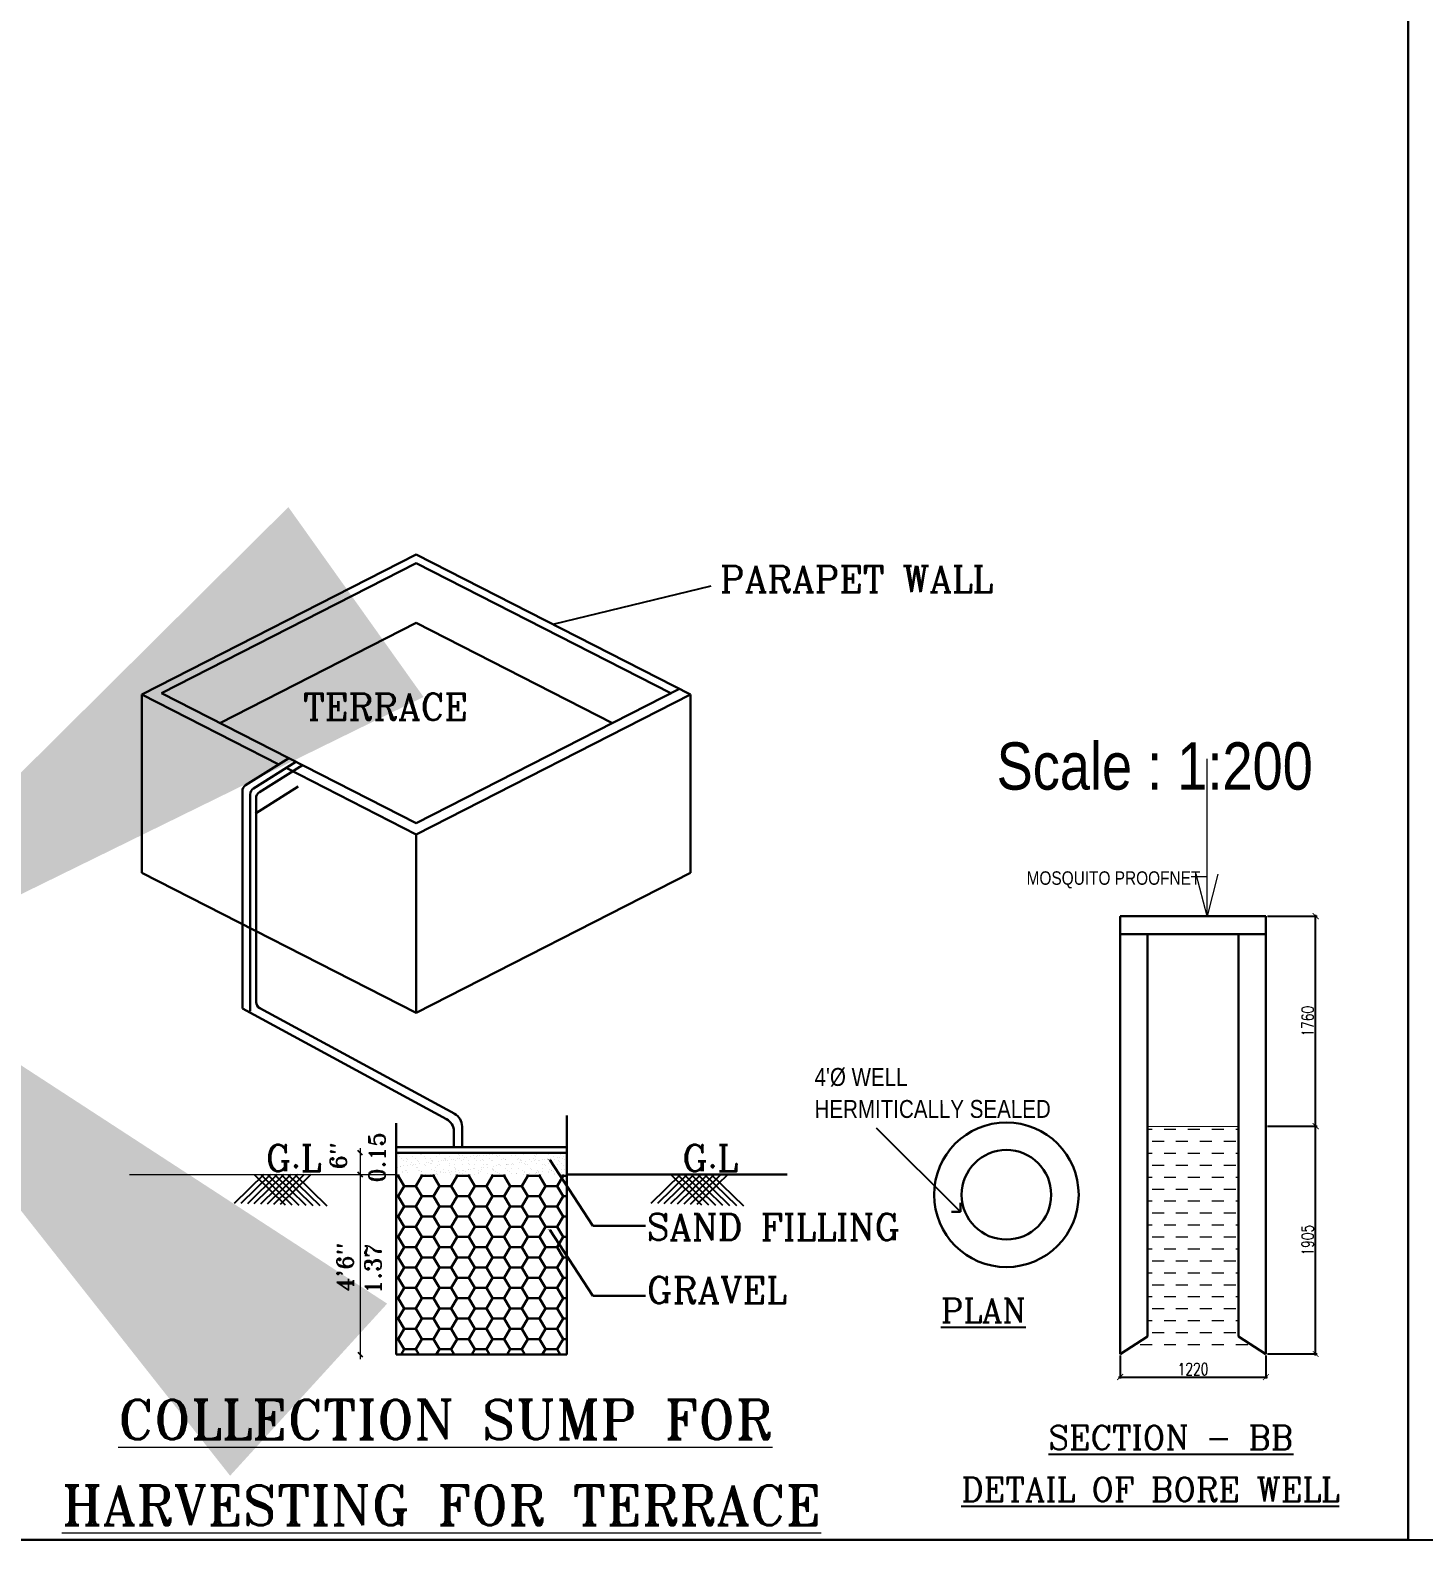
# Model space of a CAD drawing. Header units: metres. Extents: x -941 to 1333, y -28 to 1490.
# Drawn here: x 914.92 to 923.77, y 361.86 to 371.45 of the extents above; entities that cross this region are included whole.
import ezdxf
from ezdxf import colors
from ezdxf.entities.mleader import LeaderData, LeaderLine
from ezdxf.math import Vec2, Vec3

# ---------------------------------------------------------------- set-up
doc = ezdxf.new("R2010")
doc.units = ezdxf.units.M
for name, color, linetype in [('2CON', 1, 'Continuous'), ('DIM', 9, 'Continuous'), ('TEXT', 4, 'Continuous'), ('window', 3, 'Continuous')]:
    doc.layers.add(name, color=color, linetype=linetype)
for name, color, linetype, lineweight in [('DIM-1', 8, 'Continuous', 18), ('fsi', 30, 'Continuous', 25), ('N2', 2, 'Continuous', 20), ('wall', 7, 'Continuous', 30)]:
    doc.layers.add(name, color=color, linetype=linetype, lineweight=lineweight)
doc.styles.add('APEXT', font='romanc.shx')
doc.styles.add('ROMANC', font='romanc__.ttf', dxfattribs={"width": 0.75})
doc.styles.add('ROMAND', font='swissc.ttf')
doc.styles.add('ROMANS', font='micross.ttf')
doc.styles.add('ROMANT', font='romant.shx', dxfattribs={"width": 0.75})
doc.styles.add('RS1', font='romans.shx', dxfattribs={"width": 0.75})
doc.styles.get("Standard").update_dxf_attribs({"font": 'arial.ttf'})
doc.styles.add('style2A', font='swissc.ttf')
doc.styles.add('style3', font='swissc.ttf')
doc.dimstyles.new('Copy of APP', dxfattribs={"dimscale": 0, "dimtxt": 8, "dimasz": 4.5, "dimexe": 9, "dimexo": 9, "dimgap": 2, "dimtad": 0, "dimtih": 1, "dimtoh": 1, "dimzin": 4, "dimdsep": 46, "dimlunit": 4, "dimtxsty": 'style3', "dimblk": 'OPEN90', "dimblk1": 'OPEN90', "dimblk2": 'OBLIQUE', "dimcen": 0.09, "dimse1": 1, "dimse2": 1, "dimclrd": 4, "dimclre": 4, "dimclrt": 2, "dimadec": 0, "dimazin": 0, "dimtfac": 1, "dimtmove": 0, "dimatfit": 3, "dimfxl": 0, "dimtolj": 1, "dimtzin": 0, "dimarcsym": 0})
doc.dimstyles.new('DIM-50', dxfattribs={"dimscale": 0.5, "dimtxt": 200, "dimasz": 100, "dimexe": 25, "dimexo": 25, "dimgap": 35, "dimtad": 1, "dimdec": 0, "dimrnd": 5, "dimzin": 0, "dimdsep": 46, "dimtxsty": 'RS1', "dimblk": 'ARCHTICK', "dimcen": 100, "dimdle": 25, "dimclrd": 8, "dimclre": 8, "dimclrt": 4, "dimadec": 0, "dimazin": 0, "dimtfac": 0.5, "dimtdec": 0, "dimtmove": 1, "dimatfit": 0, "dimfxl": 0, "dimfrac": 1, "dimtolj": 1, "dimtzin": 0, "dimarcsym": 0})
doc.dimstyles.new('dim100', dxfattribs={"dimtxt": 400, "dimasz": 200, "dimexe": 50, "dimexo": 200, "dimgap": 100, "dimtad": 1, "dimdec": 0, "dimrnd": 5, "dimzin": 0, "dimdsep": 46, "dimtxsty": 'ROMANS', "dimblk": 'ARCHTICK', "dimcen": 500, "dimdle": 25, "dimclrd": 256, "dimclre": 256, "dimclrt": 2, "dimadec": 0, "dimazin": 0, "dimtfac": 1, "dimtdec": 0, "dimtix": 1, "dimtofl": 0, "dimtmove": 1, "dimatfit": 1, "dimldrblk": 'OPEN30', "dimfxl": 0, "dimtolj": 1, "dimtzin": 0, "dimlwd": -1, "dimlwe": -1, "dimarcsym": 0})

# ---------------------------------------------------------------- blocks, each defined once
blk = doc.blocks.new('_Oblique')
at = {"color": 0, "linetype": 'ByBlock', "lineweight": -2}
blk.add_line((-0.5, -0.5), (0.5, 0.5), dxfattribs=at)
blk = doc.blocks.new('_Open90')
at = {"color": 0, "linetype": 'ByBlock'}
for p, q in [((-0.5, 0.5), (0, 0)), ((0, 0), (-1, 0)), ((0, 0), (-0.5, -0.5))]:
    blk.add_line(p, q, dxfattribs=at)
blk = doc.blocks.new('A$C52E31404')
at = {"layer": '2CON', "color": 0}
for p, q in [((2566, 3160), (2527, 3199)), ((2527, 3017), (2566, 2978)), ((2566, 2978), (2527, 3017)), ((2527, 1512), (2566, 1473))]:
    blk.add_line(p, q, dxfattribs=at)
at = {"layer": '2CON', "linetype": 'Continuous'}
for p, q in [((1739, 2997), (1492, 2757)), ((1795, 2997), (1547, 2756)), ((1852, 2997), (1602, 2754)), ((1908, 2997), (1657, 2753)), ((1658, 2997), (1917, 2746)), ((1965, 2997), (1712, 2751)), ((1715, 2997), (1975, 2744)), ((2021, 2997), (1767, 2750)), ((1771, 2997), (2033, 2743)), ((2078, 2997), (1822, 2748)), ((1828, 2997), (2091, 2741)), ((2134, 2997), (1877, 2747)), ((1885, 2997), (2149, 2740)), ((1941, 2997), (2207, 2738)), ((1998, 2997), (2266, 2737)), ((5225, 2997), (4978, 2757)), ((5281, 2997), (5033, 2756)), ((5338, 2997), (5088, 2754)), ((5395, 2997), (5143, 2753)), ((5145, 2997), (5403, 2746)), ((5451, 2997), (5198, 2751)), ((5201, 2997), (5461, 2744)), ((5508, 2997), (5253, 2750)), ((5258, 2997), (5519, 2743)), ((5564, 2997), (5308, 2748)), ((5314, 2997), (5577, 2741)), ((5621, 2997), (5363, 2747)), ((5371, 2997), (5636, 2740)), ((5427, 2997), (5694, 2738)), ((5484, 2997), (5752, 2737))]:
    blk.add_line(p, q, dxfattribs=at)
at = {"layer": '2CON', "color": 0, "const_width": 3.7}
for points in [[(4150, 3117), (4116, 3124)], [(4150, 2532), (4116, 2539)]]:
    blk.add_lwpolyline(points, dxfattribs=at)
at = {"layer": 'N2', "color": 8, "lineweight": 9, "ltscale": 20}
for p, q in [((2546, 3219), (2546, 2988)), ((2546, 3027), (2546, 1453)), ((2546, 2988), (2546, 2347))]:
    blk.add_line(p, q, dxfattribs=at)
at = {"layer": 'N2', "color": 2}
blk.add_line((617, 2997), (2846, 2997), dxfattribs=at)
at = {"layer": 'wall', "color": 1, "linetype": 'Continuous', "ltscale": 20}
for p, q in [((718, 7015), (3014, 8186)), ((883, 7024), (3014, 8112)), ((5310, 7015), (3014, 8186)), ((5146, 7024), (3014, 8112)), ((1371, 6775), (3014, 7613)), ((4657, 6775), (3014, 7613)), ((1866, 6429), (718, 7015)), ((718, 5523), (718, 7015)), ((3014, 5937), (883, 7024)), ((3014, 5937), (5219, 7062)), ((3014, 5844), (5310, 7015)), ((5310, 7015), (5310, 5523)), ((3014, 5844), (1926, 6399)), ((3014, 5844), (3014, 4351)), ((3014, 4351), (718, 5523)), ((3014, 4351), (5310, 5523))]:
    blk.add_line(p, q, dxfattribs=at)
at = {"layer": 'wall', "color": 3, "linetype": 'Continuous', "ltscale": 20}
for p, q in [((1948, 6481), (1587, 6254)), ((2008, 6450), (1654, 6228)), ((2062, 6423), (1703, 6197)), ((1560, 6204), (1560, 4388)), ((2028, 6243), (1669, 6018)), ((1626, 6178), (1626, 4366)), ((1675, 6147), (1675, 4441)), ((1560, 4388), (3268, 3462)), ((1706, 4389), (3337, 3505)), ((3330, 3358), (3330, 3228)), ((3399, 3401), (3399, 3228))]:
    blk.add_line(p, q, dxfattribs=at)
at = {"layer": 'wall', "color": 7, "linetype": 'Continuous', "ltscale": 20}
for p, q in [((2846, 3429), (2846, 1493)), ((4275, 3493), (4275, 1493)), ((4133, 3120), (4492, 2569)), ((4275, 2997), (6118, 2997)), ((4133, 2535), (4492, 1984)), ((4492, 2569), (4933, 2569)), ((4492, 1984), (4933, 1984)), ((2846, 1493), (4275, 1493))]:
    blk.add_line(p, q, dxfattribs=at)
at = {"layer": 'wall', "color": 5, "linetype": 'Continuous', "ltscale": 20}
for p, q in [((2846, 3228), (4275, 3228)), ((2846, 3180), (4275, 3180)), ((2849, 3165), (2849, 3165)), ((2870, 3168), (2870, 3168)), ((2895, 3170), (2895, 3170)), ((2902, 3172), (2902, 3172)), ((2934, 3179), (2934, 3179)), ((2955, 3179), (2955, 3179)), ((3053, 3168), (3053, 3168)), ((3057, 3179), (3057, 3179)), ((3060, 3162), (3060, 3162)), ((3179, 3179), (3179, 3179)), ((3213, 3165), (3213, 3165)), ((3302, 3179), (3302, 3179)), ((3371, 3163), (3371, 3163)), ((3425, 3180), (3425, 3180)), ((3531, 3160), (3531, 3160)), ((3575, 3159), (3575, 3159)), ((3605, 3158), (3605, 3158)), ((3628, 3166), (3628, 3166)), ((3649, 3168), (3649, 3168)), ((3681, 3173), (3681, 3173)), ((3689, 3159), (3689, 3159)), ((3708, 3159), (3708, 3159)), ((3734, 3180), (3734, 3180)), ((3809, 3159), (3809, 3159)), ((3915, 3163), (3915, 3163)), ((4019, 3164), (4019, 3164)), ((4119, 3164), (4119, 3164)), ((4226, 3167), (4226, 3167)), ((2858, 3061), (2858, 3061)), ((2877, 3145), (2877, 3145)), ((2880, 3069), (2880, 3069)), ((2885, 3068), (2885, 3068)), ((2889, 3129), (2889, 3129)), ((2906, 3118), (2906, 3118)), ((2906, 3071), (2906, 3071)), ((2933, 3110), (2933, 3110)), ((2935, 3134), (2935, 3134)), ((2936, 3034), (2936, 3034)), ((2938, 3075), (2938, 3075)), ((2942, 3127), (2942, 3127)), ((2966, 3080), (2966, 3080)), ((2976, 3096), (2976, 3096)), ((2984, 3149), (2984, 3149)), ((2986, 3073), (2986, 3073)), ((2992, 3082), (2992, 3082)), ((3012, 3129), (3012, 3129)), ((3012, 3085), (3012, 3085)), ((3015, 3060), (3015, 3060)), ((3023, 3053), (3023, 3053)), ((3029, 3118), (3029, 3118)), ((3034, 3109), (3034, 3109)), ((3036, 3033), (3036, 3033)), ((3044, 3089), (3044, 3089)), ((3087, 3150), (3087, 3150)), ((3088, 3080), (3088, 3080)), ((3090, 3074), (3090, 3074)), ((3095, 3130), (3095, 3130)), ((3098, 3096), (3098, 3096)), ((3118, 3099), (3118, 3099)), ((3134, 3094), (3134, 3094)), ((3135, 3129), (3135, 3129)), ((3140, 3113), (3140, 3113)), ((3141, 3088), (3141, 3088)), ((3143, 3037), (3143, 3037)), ((3150, 3103), (3150, 3103)), ((3151, 3119), (3151, 3119)), ((3175, 3056), (3175, 3056)), ((3188, 3150), (3188, 3150)), ((3190, 3074), (3190, 3074)), ((3204, 3110), (3204, 3110)), ((3211, 3080), (3211, 3080)), ((3224, 3113), (3224, 3113)), ((3244, 3114), (3244, 3114)), ((3246, 3038), (3246, 3038)), ((3252, 3129), (3252, 3129)), ((3256, 3117), (3256, 3117)), ((3257, 3129), (3257, 3129)), ((3260, 3122), (3260, 3122)), ((3274, 3119), (3274, 3119)), ((3294, 3153), (3294, 3153)), ((3294, 3091), (3294, 3091)), ((3297, 3077), (3297, 3077)), ((3310, 3124), (3310, 3124)), ((3330, 3127), (3330, 3127)), ((3333, 3055), (3333, 3055)), ((3334, 3081), (3334, 3081)), ((3340, 3048), (3340, 3048)), ((3344, 3114), (3344, 3114)), ((3347, 3038), (3347, 3038)), ((3362, 3131), (3362, 3131)), ((3378, 3157), (3378, 3157)), ((3380, 3130), (3380, 3130)), ((3397, 3119), (3397, 3119)), ((3398, 3155), (3398, 3155)), ((3399, 3033), (3399, 3033)), ((3400, 3079), (3400, 3079)), ((3412, 3125), (3412, 3125)), ((3416, 3138), (3416, 3138)), ((3437, 3140), (3437, 3140)), ((3451, 3118), (3451, 3118)), ((3452, 3089), (3452, 3089)), ((3452, 3040), (3452, 3040)), ((3453, 3042), (3453, 3042)), ((3457, 3081), (3457, 3081)), ((3459, 3083), (3459, 3083)), ((3469, 3145), (3469, 3145)), ((3473, 3043), (3473, 3043)), ((3493, 3051), (3493, 3051)), ((3498, 3154), (3498, 3154)), ((3501, 3078), (3501, 3078)), ((3503, 3130), (3503, 3130)), ((3505, 3047), (3505, 3047)), ((3520, 3119), (3520, 3119)), ((3522, 3152), (3522, 3152)), ((3535, 3031), (3535, 3031)), ((3543, 3154), (3543, 3154)), ((3554, 3119), (3554, 3119)), ((3557, 3043), (3557, 3043)), ((3558, 3054), (3558, 3054)), ((3570, 3124), (3570, 3124)), ((3577, 3117), (3577, 3117)), ((3579, 3081), (3579, 3081)), ((3579, 3057), (3579, 3057)), ((3607, 3082), (3607, 3082)), ((3611, 3061), (3611, 3061)), ((3612, 3086), (3612, 3086)), ((3626, 3130), (3626, 3130)), ((3642, 3119), (3642, 3119)), ((3651, 3050), (3651, 3050)), ((3655, 3119), (3655, 3119)), ((3657, 3043), (3657, 3043)), ((3658, 3043), (3658, 3043)), ((3658, 3031), (3658, 3031)), ((3665, 3068), (3665, 3068)), ((3685, 3071), (3685, 3071)), ((3696, 3152), (3696, 3152)), ((3702, 3081), (3702, 3081)), ((3711, 3083), (3711, 3083)), ((3717, 3075), (3717, 3075)), ((3730, 3120), (3730, 3120)), ((3748, 3130), (3748, 3130)), ((3761, 3122), (3761, 3122)), ((3764, 3047), (3764, 3047)), ((3765, 3120), (3765, 3120)), ((3769, 3084), (3769, 3084)), ((3771, 3082), (3771, 3082)), ((3777, 3078), (3777, 3078)), ((3780, 3032), (3780, 3032)), ((3791, 3085), (3791, 3085)), ((3811, 3083), (3811, 3083)), ((3811, 3046), (3811, 3046)), ((3823, 3089), (3823, 3089)), ((3825, 3082), (3825, 3082)), ((3849, 3155), (3849, 3155)), ((3865, 3124), (3865, 3124)), ((3867, 3048), (3867, 3048)), ((3871, 3130), (3871, 3130)), ((3877, 3096), (3877, 3096)), ((3888, 3120), (3888, 3120)), ((3888, 3119), (3888, 3119)), ((3895, 3112), (3895, 3112)), ((3897, 3099), (3897, 3099)), ((3903, 3032), (3903, 3032)), ((3918, 3087), (3918, 3087)), ((3929, 3103), (3929, 3103)), ((3930, 3081), (3930, 3081)), ((3948, 3082), (3948, 3082)), ((3965, 3123), (3965, 3123)), ((3968, 3047), (3968, 3047)), ((3969, 3045), (3969, 3045)), ((3976, 3038), (3976, 3038)), ((3983, 3110), (3983, 3110)), ((3994, 3131), (3994, 3131)), ((4003, 3113), (4003, 3113)), ((4006, 3154), (4006, 3154)), ((4011, 3120), (4011, 3120)), ((4014, 3147), (4014, 3147)), ((4021, 3088), (4021, 3088)), ((4026, 3032), (4026, 3032)), ((4035, 3117), (4035, 3117)), ((4048, 3116), (4048, 3116)), ((4070, 3082), (4070, 3082)), ((4072, 3127), (4072, 3127)), ((4074, 3051), (4074, 3051)), ((4087, 3080), (4087, 3080)), ((4089, 3124), (4089, 3124)), ((4095, 3073), (4095, 3073)), ((4110, 3127), (4110, 3127)), ((4117, 3131), (4117, 3131)), ((4122, 3088), (4122, 3088)), ((4129, 3042), (4129, 3042)), ((4133, 3120), (4133, 3120)), ((4142, 3131), (4142, 3131)), ((4149, 3032), (4149, 3032)), ((4167, 3150), (4167, 3150)), ((4175, 3128), (4175, 3128)), ((4178, 3053), (4178, 3053)), ((4178, 3034), (4178, 3034)), ((4193, 3082), (4193, 3082)), ((4195, 3138), (4195, 3138)), ((4206, 3114), (4206, 3114)), ((4213, 3108), (4213, 3108)), ((4216, 3141), (4216, 3141)), ((4228, 3091), (4228, 3091)), ((4231, 3041), (4231, 3041)), ((4239, 3131), (4239, 3131)), ((4247, 3076), (4247, 3076)), ((4248, 3145), (4248, 3145)), ((4252, 3044), (4252, 3044)), ((4256, 3121), (4256, 3121)), ((4271, 3032), (4271, 3032)), ((2846, 2988), (2864, 2988)), ((2864, 2988), (2870, 2997)), ((2913, 2902), (2864, 2988)), ((2897, 3025), (2897, 3025)), ((2904, 3018), (2904, 3018)), ((2921, 3030), (2921, 3030)), ((2938, 3019), (2938, 3019)), ((3012, 2902), (3061, 2988)), ((3044, 3030), (3044, 3030)), ((3061, 2988), (3055, 2997)), ((3057, 3021), (3057, 3021)), ((3060, 3020), (3060, 3020)), ((3061, 2988), (3160, 2988)), ((3092, 2998), (3092, 2998)), ((3134, 2999), (3134, 2999)), ((3155, 3001), (3155, 3001)), ((3160, 2988), (3165, 2997)), ((3209, 2902), (3160, 2988)), ((3166, 3030), (3166, 3030)), ((3183, 3020), (3183, 3020)), ((3187, 3006), (3187, 3006)), ((3193, 2998), (3193, 2998)), ((3215, 3020), (3215, 3020)), ((3222, 3013), (3222, 3013)), ((3240, 3013), (3240, 3013)), ((3261, 3015), (3261, 3015)), ((3289, 3031), (3289, 3031)), ((3293, 3019), (3293, 3019)), ((3299, 3002), (3299, 3002)), ((3306, 3020), (3306, 3020)), ((3307, 2902), (3357, 2988)), ((3346, 3027), (3346, 3027)), ((3357, 2988), (3351, 2997)), ((3357, 2988), (3455, 2988)), ((3367, 3029), (3367, 3029)), ((3375, 3017), (3375, 3017)), ((3403, 3003), (3403, 3003)), ((3412, 3031), (3412, 3031)), ((3429, 3020), (3429, 3020)), ((3455, 2988), (3461, 2997)), ((3504, 2902), (3455, 2988)), ((3503, 3002), (3503, 3002)), ((3532, 3015), (3532, 3015)), ((3540, 3009), (3540, 3009)), ((3551, 3020), (3551, 3020)), ((3603, 2902), (3652, 2988)), ((3610, 3006), (3610, 3006)), ((3652, 2988), (3647, 2997)), ((3652, 2988), (3751, 2988)), ((3674, 3021), (3674, 3021)), ((3693, 3012), (3693, 3012)), ((3713, 3008), (3713, 3008)), ((3751, 2988), (3756, 2997)), ((3800, 2902), (3751, 2988)), ((3797, 3021), (3797, 3021)), ((3814, 3007), (3814, 3007)), ((3850, 3010), (3850, 3010)), ((3858, 3004), (3858, 3004)), ((3899, 2902), (3948, 2988)), ((3913, 2999), (3913, 2999)), ((3920, 3021), (3920, 3021)), ((3920, 3011), (3920, 3011)), ((3934, 3002), (3934, 3002)), ((3948, 2988), (3942, 2997)), ((3948, 2988), (4047, 2988)), ((3966, 3006), (3966, 3006)), ((4010, 3007), (4010, 3007)), ((4019, 3013), (4019, 3013)), ((4024, 3012), (4024, 3012)), ((4040, 3016), (4040, 3016)), ((4042, 3021), (4042, 3021)), ((4047, 2988), (4052, 2997)), ((4096, 2902), (4047, 2988)), ((4072, 3020), (4072, 3020)), ((4124, 3012), (4124, 3012)), ((4125, 3027), (4125, 3027)), ((4146, 3030), (4146, 3030)), ((4165, 3022), (4165, 3022)), ((4168, 3006), (4168, 3006)), ((4175, 2999), (4175, 2999)), ((4194, 2902), (4244, 2988)), ((4231, 3016), (4231, 3016)), ((4244, 2988), (4238, 2997)), ((4244, 2988), (4275, 2988)), ((2846, 2817), (2864, 2817)), ((2864, 2817), (2913, 2902)), ((2913, 2732), (2864, 2817)), ((2913, 2902), (3012, 2902)), ((3061, 2817), (3012, 2902)), ((3012, 2732), (3061, 2817)), ((3061, 2817), (3160, 2817)), ((3160, 2817), (3209, 2902)), ((3209, 2732), (3160, 2817)), ((3209, 2902), (3307, 2902)), ((3357, 2817), (3307, 2902)), ((3307, 2732), (3357, 2817)), ((3357, 2817), (3455, 2817)), ((3455, 2817), (3504, 2902)), ((3504, 2732), (3455, 2817)), ((3504, 2902), (3603, 2902)), ((3652, 2817), (3603, 2902)), ((3603, 2732), (3652, 2817)), ((3652, 2817), (3751, 2817)), ((3751, 2817), (3800, 2902)), ((3800, 2732), (3751, 2817)), ((3800, 2902), (3899, 2902)), ((3948, 2817), (3899, 2902)), ((3899, 2732), (3948, 2817)), ((3948, 2817), (4047, 2817)), ((4047, 2817), (4096, 2902)), ((4096, 2732), (4047, 2817)), ((4096, 2902), (4194, 2902)), ((4244, 2817), (4194, 2902)), ((4194, 2732), (4244, 2817)), ((4244, 2817), (4275, 2817)), ((2864, 2646), (2913, 2732)), ((2913, 2732), (3012, 2732)), ((3061, 2646), (3012, 2732)), ((3160, 2646), (3209, 2732)), ((3209, 2732), (3307, 2732)), ((3357, 2646), (3307, 2732)), ((3455, 2646), (3504, 2732)), ((3504, 2732), (3603, 2732)), ((3652, 2646), (3603, 2732)), ((3751, 2646), (3800, 2732)), ((3800, 2732), (3899, 2732)), ((3948, 2646), (3899, 2732)), ((4047, 2646), (4096, 2732)), ((4096, 2732), (4194, 2732)), ((4244, 2646), (4194, 2732)), ((2846, 2646), (2864, 2646)), ((2913, 2561), (2864, 2646)), ((2864, 2476), (2913, 2561)), ((2913, 2561), (3012, 2561)), ((3012, 2561), (3061, 2646)), ((3061, 2476), (3012, 2561)), ((3061, 2646), (3160, 2646)), ((3209, 2561), (3160, 2646)), ((3160, 2476), (3209, 2561)), ((3209, 2561), (3307, 2561)), ((3307, 2561), (3357, 2646)), ((3357, 2476), (3307, 2561)), ((3357, 2646), (3455, 2646)), ((3504, 2561), (3455, 2646)), ((3455, 2476), (3504, 2561)), ((3504, 2561), (3603, 2561)), ((3603, 2561), (3652, 2646)), ((3652, 2476), (3603, 2561)), ((3652, 2646), (3751, 2646)), ((3800, 2561), (3751, 2646)), ((3751, 2476), (3800, 2561)), ((3800, 2561), (3899, 2561)), ((3899, 2561), (3948, 2646)), ((3948, 2476), (3899, 2561)), ((3948, 2646), (4047, 2646)), ((4096, 2561), (4047, 2646)), ((4047, 2476), (4096, 2561)), ((4096, 2561), (4194, 2561)), ((4194, 2561), (4244, 2646)), ((4244, 2476), (4194, 2561)), ((4244, 2646), (4275, 2646)), ((2846, 2476), (2864, 2476)), ((2913, 2390), (2864, 2476)), ((3012, 2390), (3061, 2476)), ((3061, 2476), (3160, 2476)), ((3209, 2390), (3160, 2476)), ((3307, 2390), (3357, 2476)), ((3357, 2476), (3455, 2476)), ((3504, 2390), (3455, 2476)), ((3603, 2390), (3652, 2476)), ((3652, 2476), (3751, 2476)), ((3800, 2390), (3751, 2476)), ((3899, 2390), (3948, 2476)), ((3948, 2476), (4047, 2476)), ((4096, 2390), (4047, 2476)), ((4194, 2390), (4244, 2476)), ((4244, 2476), (4275, 2476)), ((2846, 2305), (2864, 2305)), ((2864, 2305), (2913, 2390)), ((2913, 2220), (2864, 2305)), ((2913, 2390), (3012, 2390)), ((3061, 2305), (3012, 2390)), ((3012, 2220), (3061, 2305)), ((3061, 2305), (3160, 2305)), ((3160, 2305), (3209, 2390)), ((3209, 2220), (3160, 2305)), ((3209, 2390), (3307, 2390)), ((3357, 2305), (3307, 2390)), ((3307, 2220), (3357, 2305)), ((3357, 2305), (3455, 2305)), ((3455, 2305), (3504, 2390)), ((3504, 2220), (3455, 2305)), ((3504, 2390), (3603, 2390)), ((3652, 2305), (3603, 2390)), ((3603, 2220), (3652, 2305)), ((3652, 2305), (3751, 2305)), ((3751, 2305), (3800, 2390)), ((3800, 2220), (3751, 2305)), ((3800, 2390), (3899, 2390)), ((3948, 2305), (3899, 2390)), ((3899, 2220), (3948, 2305)), ((3948, 2305), (4047, 2305)), ((4047, 2305), (4096, 2390)), ((4096, 2220), (4047, 2305)), ((4096, 2390), (4194, 2390)), ((4244, 2305), (4194, 2390)), ((4194, 2220), (4244, 2305)), ((4244, 2305), (4275, 2305)), ((2864, 2134), (2913, 2220)), ((2913, 2220), (3012, 2220)), ((3061, 2134), (3012, 2220)), ((3160, 2134), (3209, 2220)), ((3209, 2220), (3307, 2220)), ((3357, 2134), (3307, 2220)), ((3455, 2134), (3504, 2220)), ((3504, 2220), (3603, 2220)), ((3652, 2134), (3603, 2220)), ((3751, 2134), (3800, 2220)), ((3800, 2220), (3899, 2220)), ((3948, 2134), (3899, 2220)), ((4047, 2134), (4096, 2220)), ((4096, 2220), (4194, 2220)), ((4244, 2134), (4194, 2220)), ((2846, 2134), (2864, 2134)), ((2913, 2049), (2864, 2134)), ((2864, 1964), (2913, 2049)), ((2913, 2049), (3012, 2049)), ((3012, 2049), (3061, 2134)), ((3061, 1964), (3012, 2049)), ((3061, 2134), (3160, 2134)), ((3209, 2049), (3160, 2134)), ((3160, 1964), (3209, 2049)), ((3209, 2049), (3307, 2049)), ((3307, 2049), (3357, 2134)), ((3357, 1964), (3307, 2049)), ((3357, 2134), (3455, 2134)), ((3504, 2049), (3455, 2134)), ((3455, 1964), (3504, 2049)), ((3504, 2049), (3603, 2049)), ((3603, 2049), (3652, 2134)), ((3652, 1964), (3603, 2049)), ((3652, 2134), (3751, 2134)), ((3800, 2049), (3751, 2134)), ((3751, 1964), (3800, 2049)), ((3800, 2049), (3899, 2049)), ((3899, 2049), (3948, 2134)), ((3948, 1964), (3899, 2049)), ((3948, 2134), (4047, 2134)), ((4096, 2049), (4047, 2134)), ((4047, 1964), (4096, 2049)), ((4096, 2049), (4194, 2049)), ((4194, 2049), (4244, 2134)), ((4244, 1964), (4194, 2049)), ((4244, 2134), (4275, 2134)), ((2846, 1964), (2864, 1964)), ((2913, 1878), (2864, 1964)), ((3012, 1878), (3061, 1964)), ((3061, 1964), (3160, 1964)), ((3209, 1878), (3160, 1964)), ((3307, 1878), (3357, 1964)), ((3357, 1964), (3455, 1964)), ((3504, 1878), (3455, 1964)), ((3603, 1878), (3652, 1964)), ((3652, 1964), (3751, 1964)), ((3800, 1878), (3751, 1964)), ((3899, 1878), (3948, 1964)), ((3948, 1964), (4047, 1964)), ((4096, 1878), (4047, 1964)), ((4194, 1878), (4244, 1964)), ((4244, 1964), (4275, 1964)), ((2846, 1793), (2864, 1793)), ((2864, 1793), (2913, 1878)), ((2913, 1708), (2864, 1793)), ((2913, 1878), (3012, 1878)), ((3061, 1793), (3012, 1878)), ((3012, 1708), (3061, 1793)), ((3061, 1793), (3160, 1793)), ((3160, 1793), (3209, 1878)), ((3209, 1708), (3160, 1793)), ((3209, 1878), (3307, 1878)), ((3357, 1793), (3307, 1878)), ((3307, 1708), (3357, 1793)), ((3357, 1793), (3455, 1793)), ((3455, 1793), (3504, 1878)), ((3504, 1708), (3455, 1793)), ((3504, 1878), (3603, 1878)), ((3652, 1793), (3603, 1878)), ((3603, 1708), (3652, 1793)), ((3652, 1793), (3751, 1793)), ((3751, 1793), (3800, 1878)), ((3800, 1708), (3751, 1793)), ((3800, 1878), (3899, 1878)), ((3948, 1793), (3899, 1878)), ((3899, 1708), (3948, 1793)), ((3948, 1793), (4047, 1793)), ((4047, 1793), (4096, 1878)), ((4096, 1708), (4047, 1793)), ((4096, 1878), (4194, 1878)), ((4244, 1793), (4194, 1878)), ((4194, 1708), (4244, 1793)), ((4244, 1793), (4275, 1793)), ((2864, 1622), (2913, 1708)), ((2913, 1708), (3012, 1708)), ((3061, 1622), (3012, 1708)), ((3160, 1622), (3209, 1708)), ((3209, 1708), (3307, 1708)), ((3357, 1622), (3307, 1708)), ((3455, 1622), (3504, 1708)), ((3504, 1708), (3603, 1708)), ((3652, 1622), (3603, 1708)), ((3751, 1622), (3800, 1708)), ((3800, 1708), (3899, 1708)), ((3948, 1622), (3899, 1708)), ((4047, 1622), (4096, 1708)), ((4096, 1708), (4194, 1708)), ((4244, 1622), (4194, 1708)), ((2846, 1622), (2864, 1622)), ((2913, 1537), (2864, 1622)), ((2888, 1493), (2913, 1537)), ((2913, 1537), (3012, 1537)), ((3012, 1537), (3061, 1622)), ((3037, 1493), (3012, 1537)), ((3061, 1622), (3160, 1622)), ((3209, 1537), (3160, 1622)), ((3183, 1493), (3209, 1537)), ((3209, 1537), (3307, 1537)), ((3307, 1537), (3357, 1622)), ((3333, 1493), (3307, 1537)), ((3357, 1622), (3455, 1622)), ((3504, 1537), (3455, 1622)), ((3479, 1493), (3504, 1537)), ((3504, 1537), (3603, 1537)), ((3603, 1537), (3652, 1622)), ((3629, 1493), (3603, 1537)), ((3652, 1622), (3751, 1622)), ((3800, 1537), (3751, 1622)), ((3775, 1493), (3800, 1537)), ((3800, 1537), (3899, 1537)), ((3899, 1537), (3948, 1622)), ((3924, 1493), (3899, 1537)), ((3948, 1622), (4047, 1622)), ((4096, 1537), (4047, 1622)), ((4070, 1493), (4096, 1537)), ((4096, 1537), (4194, 1537)), ((4194, 1537), (4244, 1622)), ((4220, 1493), (4194, 1537)), ((4244, 1622), (4275, 1622))]:
    blk.add_line(p, q, dxfattribs=at)
at = {"layer": 'wall', "color": 3, "linetype": 'Continuous', "ltscale": 20}
for centre, radius, start, end in [((1619, 6204), 59.1, 122.1306, 180), ((1685, 6178), 59.1, 122.1306, 180), ((1734, 6147), 59.1, 122.1306, 180), ((3212, 3358), 118, 0, 61.536), ((3280, 3401), 118, 0, 61.536)]:
    blk.add_arc(centre, radius, start, end, dxfattribs=at)
at = {"layer": 'wall', "color": 7, "linetype": 'Continuous', "ltscale": 20}
blk.add_arc((1734, 4441), 59.1, 180, 241.536, dxfattribs=at)
at = {"layer": 'window', "linetype": 'Continuous'}
blk.add_line((4162, 7601), (5484, 7923), dxfattribs=at)
at = {"layer": 'N2'}
for s, height, style, p in [('PARAPET WALL', 220.08, 'ROMANC', (5555, 7870)), ('TERRACE', 220.1, 'ROMANC', (2070, 6801)), ('G.L', 220.1, 'ROMANC', (1755, 3026)), ('G.L', 220.1, 'ROMANC', (5241, 3026)), ('SAND FILLING', 220.08, 'ROMANC', (4943, 2450)), ('GRAVEL', 220.1, 'ROMANC', (4943, 1922)), ('%%UCOLLECTION SUMP FOR', 330.12, 'ROMANT', (521, 783)), ('%%UHARVESTING FOR TERRACE', 330.12, 'ROMANT', (50, 66))]:
    blk.add_text(s, height=height, dxfattribs=dict(at, style=style)).set_placement(p)
at = {"layer": 'wall', "color": 70, "style": 'ROMANT'}
for s, p in [('0.15', (2755, 2931)), ('6"', (2432, 3043)), ('4\'6"', (2489, 2020)), ('1.37', (2722, 2000))]:
    blk.add_text(s, height=138, rotation=90, dxfattribs=at).set_placement(p)
blk = doc.blocks.new('_ArchTick')
at = {"color": 0, "linetype": 'ByBlock', "const_width": 0.15}
blk.add_lwpolyline([(-0.5, -0.5), (0.5, 0.5)], dxfattribs=at)
blk = doc.blocks.new('*D66')
at = {"layer": 'Defpoints', "color": 0, "ltscale": 150}
for p in [(-1230764, 91010), (-1229544, 91010), (-1229544, 90817)]:
    blk.add_point(p, dxfattribs=at)
at = {"layer": 'fsi', "color": 8, "lineweight": -2, "ltscale": 150}
for p, q in [((-1230764, 90997), (-1230764, 90804)), ((-1229544, 90997), (-1229544, 90804)), ((-1230777, 90817), (-1229532, 90817))]:
    blk.add_line(p, q, dxfattribs=at)
at = {"layer": 'fsi', "color": 8, "lineweight": -2, "ltscale": 150, "xscale": 50, "yscale": 50, "zscale": 50, "rotation": 180}
blk.add_blockref('_ArchTick', (-1230764, 90817), dxfattribs=at)
at = {"layer": 'fsi', "color": 8, "lineweight": -2, "ltscale": 150, "xscale": 50, "yscale": 50, "zscale": 50}
blk.add_blockref('_ArchTick', (-1229544, 90817), dxfattribs=at)
at = {"layer": 'fsi', "color": 4, "ltscale": 150, "insert": (-1230154, 90884), "char_height": 100, "attachment_point": 5, "style": 'RS1'}
blk.add_mtext('\\A1;1220', dxfattribs=at)
blk = doc.blocks.new('*D67')
at = {"layer": 'Defpoints', "color": 0, "ltscale": 150}
for p in [(-1229544, 92915), (-1229128, 92915), (-1229544, 91010)]:
    blk.add_point(p, dxfattribs=at)
at = {"layer": 'fsi', "color": 8, "lineweight": -2, "ltscale": 150}
for p, q in [((-1229532, 92915), (-1229115, 92915)), ((-1229128, 90997), (-1229128, 92928)), ((-1229532, 91010), (-1229115, 91010))]:
    blk.add_line(p, q, dxfattribs=at)
at = {"layer": 'fsi', "color": 8, "lineweight": -2, "ltscale": 150, "xscale": 50, "yscale": 50, "zscale": 50}
for p, rotation in [((-1229128, 92915), 90), ((-1229128, 91010), 270)]:
    blk.add_blockref('_ArchTick', p, dxfattribs=dict(at, rotation=rotation))
at = {"layer": 'fsi', "color": 4, "ltscale": 150, "insert": (-1229195, 91962), "char_height": 100, "attachment_point": 5, "rotation": 90, "style": 'RS1'}
blk.add_mtext('\\A1;1905', dxfattribs=at)
blk = doc.blocks.new('*D68')
at = {"layer": 'Defpoints', "color": 0, "ltscale": 150}
for p in [(-1229544, 94673), (-1229128, 94673), (-1229544, 92915)]:
    blk.add_point(p, dxfattribs=at)
at = {"layer": 'fsi', "color": 8, "lineweight": -2, "ltscale": 150}
for p, q in [((-1229532, 94673), (-1229115, 94673)), ((-1229128, 92903), (-1229128, 94685)), ((-1229532, 92915), (-1229115, 92915))]:
    blk.add_line(p, q, dxfattribs=at)
at = {"layer": 'fsi', "color": 8, "lineweight": -2, "ltscale": 150, "xscale": 50, "yscale": 50, "zscale": 50}
for p, rotation in [((-1229128, 94673), 90), ((-1229128, 92915), 270)]:
    blk.add_blockref('_ArchTick', p, dxfattribs=dict(at, rotation=rotation))
at = {"layer": 'fsi', "color": 4, "ltscale": 150, "insert": (-1229195, 93794), "char_height": 100, "attachment_point": 5, "rotation": 90, "style": 'RS1'}
blk.add_mtext('\\A1;1760', dxfattribs=at)
blk = doc.blocks.new('A$C48433190')
at = {"layer": 'DIM-1'}
h = blk.add_hatch(dxfattribs=at)
h.set_pattern_fill('DASH', color=256, scale=800.000066, style=0)
h.set_pattern_definition([(360, (12838.72, -217299.15), (100.00001, 100.00001), [100.00001, -100.00001])])
h.paths.add_polyline_path([(3583.7, 3177.8), (2823.7, 3176.3), (2823.7, 1420.1), (2593.7, 1272.4), (3813.7, 1272.4), (3583.7, 1420.1)])
at = {"layer": 'DIM'}
blk.add_line((553.6, 3166.1), (1257.4, 2461.6), dxfattribs=at)
at = {"layer": 'DIM-1'}
for p, q in [((2593.7, 4932.4), (2593.7, 4935.5)), ((2823.7, 3176.3), (3583.7, 3177.8))]:
    blk.add_line(p, q, dxfattribs=at)
at = {"layer": 'wall'}
for p, q in [((2593.7, 4935.5), (3813.7, 4935.5)), ((2593.7, 1272.4), (2593.7, 4932.4)), ((3813.7, 4935.5), (3813.7, 1272.4)), ((2593.7, 4785.5), (3813.7, 4785.5)), ((2823.7, 1420.1), (2823.7, 4785.5)), ((3583.7, 4785.5), (3583.7, 1420.1)), ((1257.4, 2461.6), (1257.4, 2536.6)), ((1257.4, 2461.6), (1182.4, 2461.6)), ((2593.7, 1272.4), (2823.7, 1420.1)), ((3813.7, 1272.4), (3583.7, 1420.1))]:
    blk.add_line(p, q, dxfattribs=at)
for radius in [604.8, 374.8]:
    blk.add_circle((1642.3, 2604.9), radius, dxfattribs=at)
at = {"layer": 'TEXT', "linetype": 'Continuous', "style": 'ROMAND'}
blk.add_text('MOSQUITO PROOFNET', height=112.5, dxfattribs=at).set_placement((1811.1, 5198.1))
at = {"layer": 'TEXT', "lineweight": 15, "style": 'ROMAND'}
for s, p in [("4'%%C WELL", (37.1, 3515.3)), ('HERMITICALLY SEALED', (37.1, 3247.1))]:
    blk.add_text(s, height=150, rotation=0.02842, dxfattribs=at).set_placement(p)
at = {"layer": 'TEXT', "style": 'APEXT'}
for s, p in [('%%UPLAN', (1094.4, 1537)), ('%%USECTION - BB', (1994.9, 473.9)), ('%%UDETAIL OF BORE WELL', (1264.8, 40))]:
    blk.add_text(s, height=200, dxfattribs=at).set_placement(p)
at = {"layer": 'fsi', "ltscale": 150}
dim = blk.add_linear_dim(base=(4230.2, 4935.5), p1=(3813.7, 3177.8), p2=(3813.7, 4935.5), angle=270, dimstyle='DIM-50', dxfattribs=at)
dim.commit()
dim.dimension.update_dxf_attribs({"geometry": '*D68', "text_midpoint": (4162.7, 4056.6), "insert": (1233357.7, -89737.2)})
for p1, p2, distance, picture, middle in [((3813.7, 1272.4), (3813.7, 3177.8), -416.5, '*D67', (4162.7, 2225.1)), ((2593.7, 1272.4), (3813.7, 1272.4), -192.9, '*D66', (3203.7, 1147.1))]:
    dim = blk.add_aligned_dim(p1=p1, p2=p2, distance=distance, dimstyle='DIM-50', dxfattribs=at)
    dim.commit()
    dim.dimension.update_dxf_attribs({"geometry": picture, "text_midpoint": middle, "insert": (1233357.7, -89737.2)})
at = {"layer": 'DIM-1', "ltscale": 15}
blk.add_leader([(3321.4, 4935.5), (3321.4, 5265.3), (3188.1, 5265.3)], dimstyle='dim100', override={"dimasz": 350, "dimldrblk": 'Open30'}, dxfattribs=at)

msp = doc.modelspace()

# ---------------------------------------------------------------- linework, layer by layer
for points in [[(923.67437, 381.17808), (904.36442, 381.17808), (904.36442, 361.86045), (923.67437, 361.86045)], [(942.98433, 381.17808), (923.67437, 381.17808), (923.67437, 361.86045), (942.98433, 361.86045)], [(904.36442, 371.51927), (923.67437, 371.51927), (923.67437, 361.86045), (904.36442, 361.86045)]]:
    msp.add_lwpolyline(points, close=True)
msp.add_lwpolyline([(923.67437, 381.17808), (923.67437, 361.86045)])

# ---------------------------------------------------------------- block references
at = {"xscale": 0.0007589886019711, "yscale": 0.0007589886019711, "zscale": 0.0007589886019711}
for name, p in [('A$C52E31404', (915.0875, 361.9042)), ('A$C48433190', (919.87734, 362.07421))]:
    msp.add_blockref(name, p, dxfattribs=at)

# ---------------------------------------------------------------- texts
at = {"style": 'style2A'}
msp.add_text('Scale : 1:200', height=0.3002559, dxfattribs=at).set_placement((921.06164, 366.62342))

# ---------------------------------------------------------------- leaders
for points in [[(913.32722, 365.20472), (913.74624, 365.50309)], [(913.36889, 365.84754), (913.74624, 365.50309)]]:
    msp.add_leader(points, dimstyle='Copy of APP', override={"dimscale": 1})
at = {"ltscale": 0.05}
ml = msp.add_multileader_mtext('Standard', dxfattribs=at)
ml.set_content('', color=256)
ml.set_leader_properties()
ml.build(insert=Vec2(0, 0))
ml.multileader.update_dxf_attribs({"dogleg_length": 0, "arrow_head_size": 0.17001})
ctx = ml.context
ctx.base_point, ctx.char_height, ctx.arrow_head_size, ctx.landing_gap_size, ctx.plane_origin = Vec3(921.2134, 364.45136), 3.40027, 0.17001, 1.70013, Vec3(937.64435, 364.02238)
ctx.text_align_type = 2
notes = []
notes.append((ctx, [(0, (1, 1, 0), (924.61367, 364.45136), (-1, 0), 0, [(0, [(925.37883, 364.02238)], 0, [])])]))
ctx.mtext.insert, ctx.mtext.alignment, ctx.mtext.flow_direction = Vec3(922.91353, 366.15149), 3, 5
for ctx, leaders in notes:
    for number, flags, end, landing, length, lines in leaders:
        leader = LeaderData()
        leader.index, (leader.has_last_leader_line, leader.has_dogleg_vector, leader.attachment_direction) = number, flags
        leader.last_leader_point, leader.dogleg_vector, leader.dogleg_length = Vec3(end), Vec3(landing), length
        for number, points, colour, breaks in lines:
            line = LeaderLine()
            line.index, line.vertices, line.color, line.breaks = number, Vec3.list(points), colors.encode_raw_color(colour), breaks
            leader.lines.append(line)
        ctx.leaders.append(leader)

doc.saveas('drawing.dxf')
